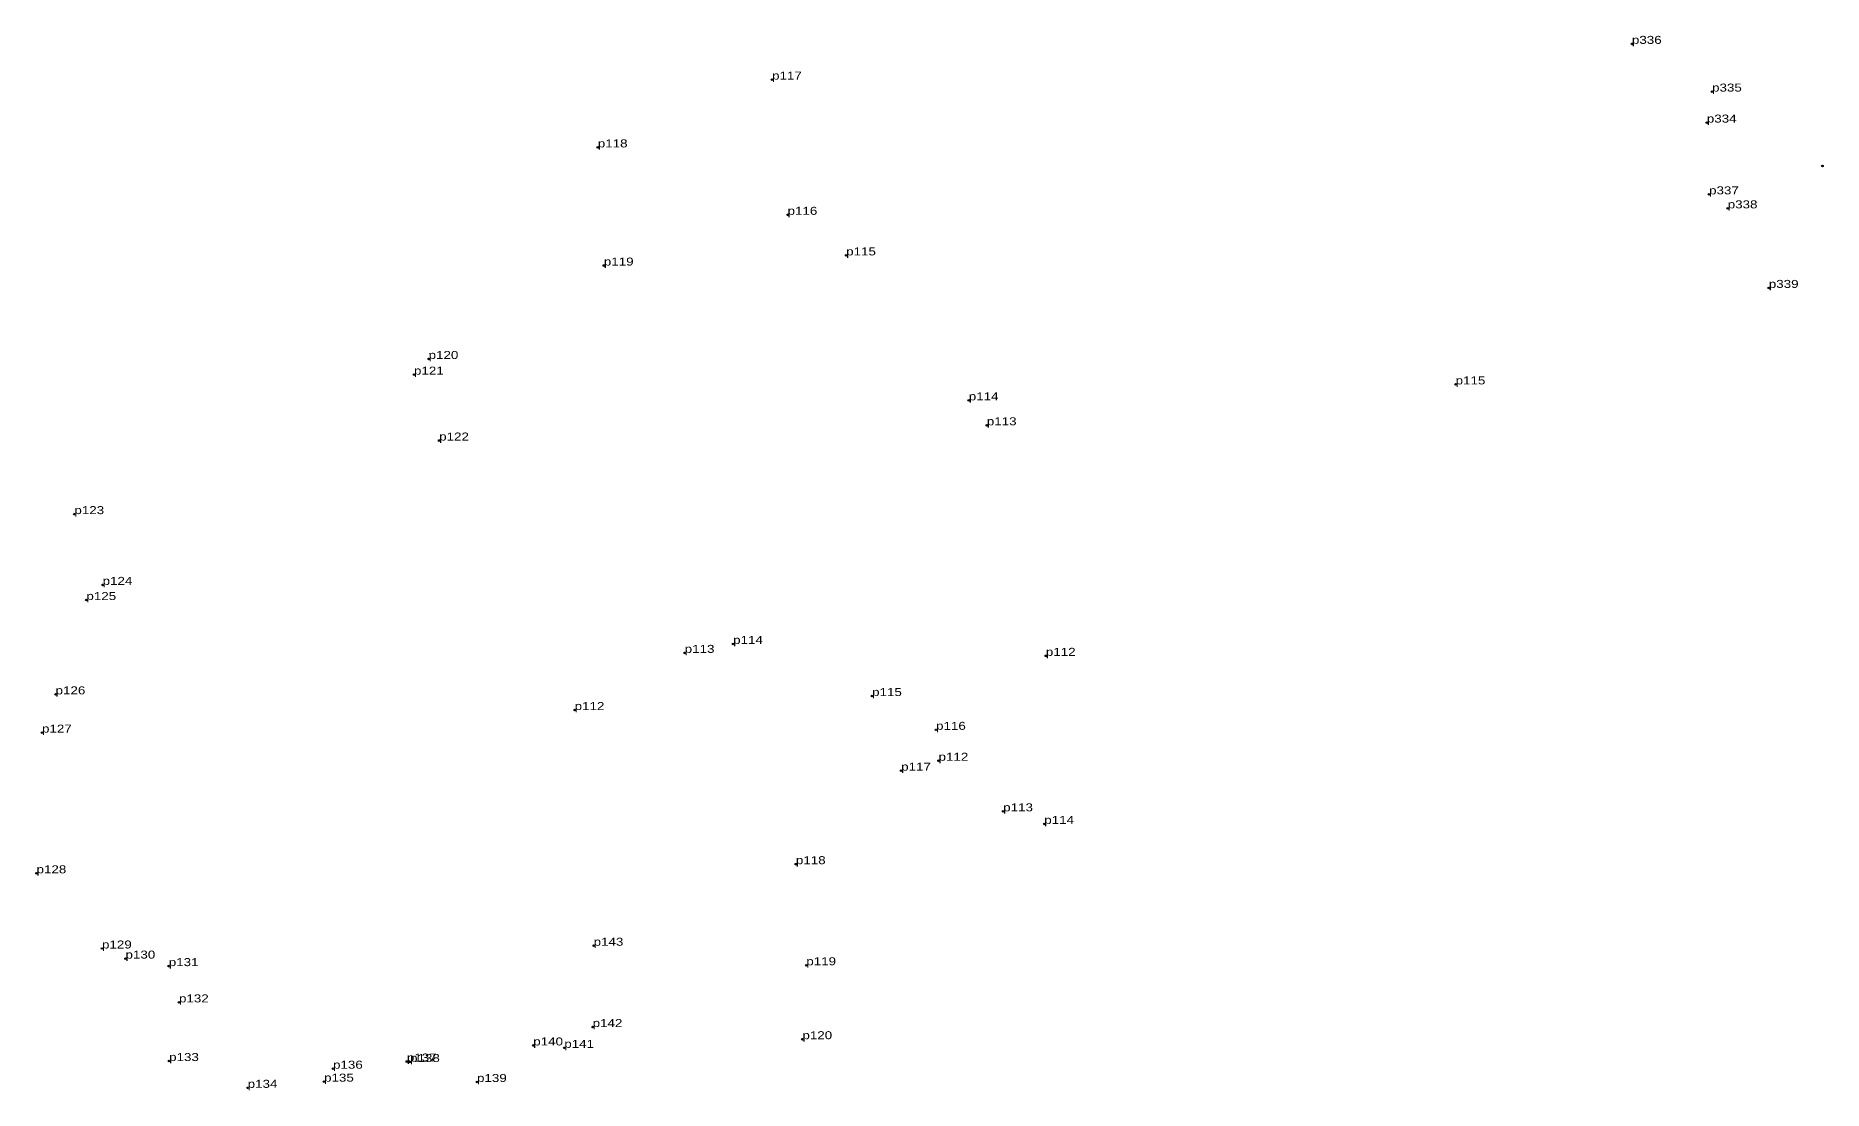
# Model space of a CAD drawing. Header units: metres. Extents: x 543607 to 546308, y 1834524 to 1839461.
# Drawn here: x 543675.6 to 544077.7, y 1837799.8 to 1838036.9 of the extents above; entities that cross this region are included whole.
import ezdxf

# ---------------------------------------------------------------- set-up
doc = ezdxf.new("R2010")
doc.units = ezdxf.units.M
doc.header["$LTSCALE"] = 0.72
doc.header["$PDMODE"] = 32
doc.header["$PDSIZE"] = 0.36
doc.layers.add('12', color=7, linetype='Continuous')
doc.layers.add('7', color=7, linetype='Continuous')

msp = doc.modelspace()

# ---------------------------------------------------------------- linework, layer by layer
at = {"layer": '7'}
for p in [(544034.68, 1838035.09), (543841.26, 1838027.06), (544052.71, 1838024.36), (544051.53, 1838017.39), (543802.06, 1838011.81), (544077.54, 1838007.64), (544052.04, 1838001.25), (544056.23, 1837998.1), (543844.75, 1837996.65), (543857.93, 1837987.52), (543803.42, 1837985.24), (544065.47, 1837980.21), (543764, 1837964.23), (543760.71, 1837960.71), (543995.02, 1837958.51), (543885.51, 1837954.93), (543889.57, 1837949.32), (543889.57, 1837949.31), (543766.38, 1837945.89), (543684.32, 1837929.34), (543690.67, 1837913.43), (543687.02, 1837910.02), (543821.61, 1837898.14), (543832.5, 1837900.15), (543902.85, 1837897.47), (543680.09, 1837888.81), (543796.85, 1837885.28), (543863.76, 1837888.43), (543677.04, 1837880.21), (543878.15, 1837880.83), (543878.71, 1837873.88), (543870.3, 1837871.65), (543893.25, 1837862.5), (543902.49, 1837859.67), (543846.62, 1837850.62), (543675.81, 1837848.57), (543690.53, 1837831.66), (543695.82, 1837829.39), (543801.12, 1837832.28), (543705.55, 1837827.7), (543848.96, 1837827.89), (543707.85, 1837819.54), (543800.9, 1837814), (543787.54, 1837809.86), (543794.51, 1837809.32), (543794.52, 1837809.32), (543848.09, 1837811.26), (543705.63, 1837806.35), (543742.5, 1837804.63), (543759.1, 1837806.24), (543759.83, 1837806.13), (543740.49, 1837801.72), (543774.89, 1837801.64), (543723.3, 1837800.33)]:
    msp.add_point(p, dxfattribs=at)

# ---------------------------------------------------------------- texts
at = {"layer": '12', "width": 1.25}
for s, p in [('p336', (544034.68, 1838035.09)), ('p336', (544034.68, 1838035.09)), ('p117', (543841.26, 1838027.06)), ('p117', (543841.26, 1838027.06)), ('p335', (544052.71, 1838024.36)), ('p335', (544052.71, 1838024.36)), ('p334', (544051.53, 1838017.39)), ('p334', (544051.53, 1838017.39)), ('p118', (543802.06, 1838011.81)), ('p118', (543802.06, 1838011.81)), ('p337', (544052.04, 1838001.25)), ('p337', (544052.04, 1838001.25)), ('p116', (543844.75, 1837996.65)), ('p116', (543844.75, 1837996.65)), ('p338', (544056.23, 1837998.1)), ('p338', (544056.23, 1837998.1)), ('p119', (543803.42, 1837985.24)), ('p119', (543803.42, 1837985.24)), ('p115', (543857.93, 1837987.52)), ('p115', (543857.93, 1837987.52)), ('p339', (544065.47, 1837980.21)), ('p339', (544065.47, 1837980.21)), ('p120', (543764, 1837964.23)), ('p120', (543764, 1837964.23)), ('p121', (543760.71, 1837960.71)), ('p121', (543760.71, 1837960.71)), ('p115', (543995.02, 1837958.51)), ('p115', (543995.02, 1837958.51)), ('p114', (543885.51, 1837954.93)), ('p114', (543885.51, 1837954.93)), ('p113', (543889.57, 1837949.32)), ('p113', (543889.57, 1837949.32)), ('p122', (543766.38, 1837945.89)), ('p122', (543766.38, 1837945.89)), ('p123', (543684.32, 1837929.34)), ('p123', (543684.32, 1837929.34)), ('p124', (543690.67, 1837913.43)), ('p124', (543690.67, 1837913.43)), ('p125', (543687.02, 1837910.02)), ('p125', (543687.02, 1837910.02)), ('p114', (543832.5, 1837900.15)), ('p114', (543832.5, 1837900.15)), ('p113', (543821.61, 1837898.14)), ('p113', (543821.61, 1837898.14)), ('p112', (543902.85, 1837897.47)), ('p112', (543902.85, 1837897.47)), ('p126', (543680.09, 1837888.81)), ('p126', (543680.09, 1837888.81)), ('p115', (543863.76, 1837888.43)), ('p115', (543863.76, 1837888.43)), ('p112', (543796.85, 1837885.28)), ('p112', (543796.85, 1837885.28)), ('p127', (543677.04, 1837880.21)), ('p127', (543677.04, 1837880.21)), ('p116', (543878.15, 1837880.83)), ('p116', (543878.15, 1837880.83)), ('p117', (543870.3, 1837871.65)), ('p117', (543870.3, 1837871.65)), ('p112', (543878.71, 1837873.88)), ('p112', (543878.71, 1837873.88)), ('p113', (543893.25, 1837862.5)), ('p113', (543893.25, 1837862.5)), ('p114', (543902.49, 1837859.67)), ('p114', (543902.49, 1837859.67)), ('p128', (543675.81, 1837848.57)), ('p128', (543675.81, 1837848.57)), ('p118', (543846.62, 1837850.62)), ('p118', (543846.62, 1837850.62)), ('p129', (543690.53, 1837831.66)), ('p129', (543690.53, 1837831.66)), ('p143', (543801.12, 1837832.28)), ('p143', (543801.12, 1837832.28)), ('p130', (543695.82, 1837829.39)), ('p130', (543695.82, 1837829.39)), ('p131', (543705.55, 1837827.7)), ('p131', (543705.55, 1837827.7)), ('p119', (543848.96, 1837827.89)), ('p119', (543848.96, 1837827.89)), ('p132', (543707.85, 1837819.54)), ('p132', (543707.85, 1837819.54)), ('p142', (543800.9, 1837814)), ('p142', (543800.9, 1837814)), ('p120', (543848.09, 1837811.26)), ('p120', (543848.09, 1837811.26)), ('p140', (543787.54, 1837809.86)), ('p140', (543787.54, 1837809.86)), ('p141', (543794.52, 1837809.32)), ('p141', (543794.52, 1837809.32)), ('p133', (543705.63, 1837806.35)), ('p133', (543705.63, 1837806.35)), ('p136', (543742.5, 1837804.63)), ('p136', (543742.5, 1837804.63)), ('p137', (543759.1, 1837806.24)), ('p137', (543759.1, 1837806.24)), ('p138', (543759.83, 1837806.13)), ('p138', (543759.83, 1837806.13)), ('p134', (543723.3, 1837800.33)), ('p134', (543723.3, 1837800.33)), ('p135', (543740.49, 1837801.72)), ('p135', (543740.49, 1837801.72)), ('p139', (543774.89, 1837801.64)), ('p139', (543774.89, 1837801.64))]:
    msp.add_text(s, height=1.8, dxfattribs=at).set_placement(p)

doc.saveas('drawing.dxf')
